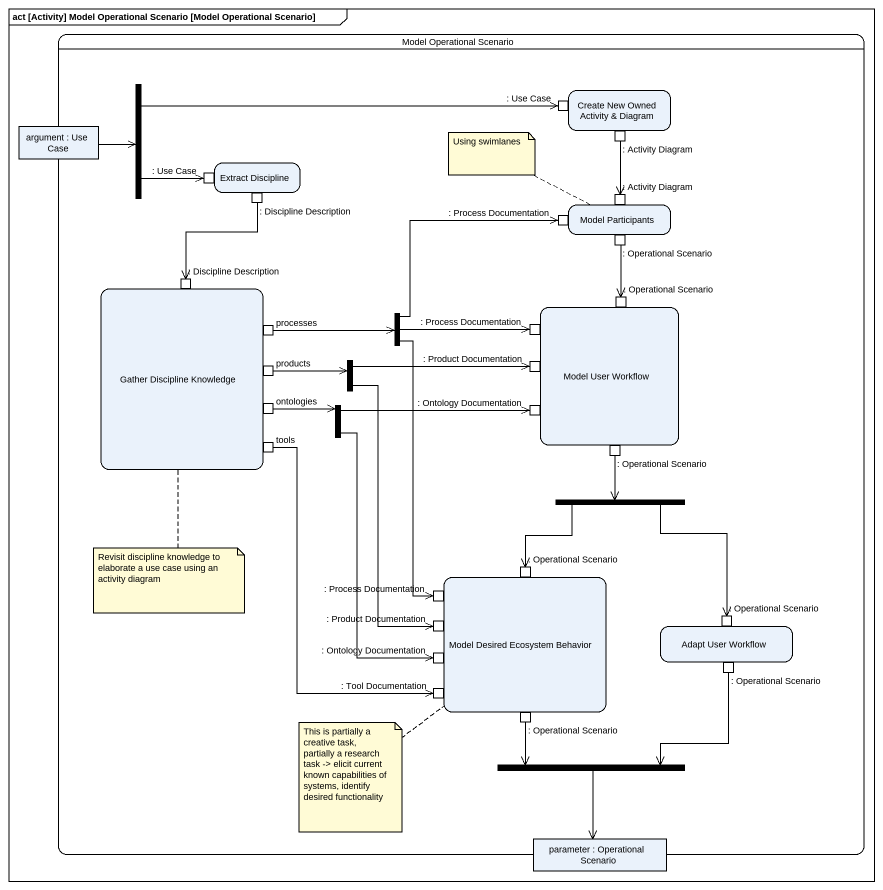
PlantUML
@startuml
mainframe act [Activity] Model Operational Scenario [Model Operational Scenario]
hide empty description
state "Model Operational Scenario" as Model_Operational_Scenario {
  state fork1 <<fork>>
  state "argument : Use Case" as argument <<object>>
  state "Create New Owned Activity & Diagram" as Create_New_Owned_Activity {
    state ": Use Case" as Use_Case <<inputPin>>
    state ": Activity Diagram" as Activity_Diagram <<outputPin>>
  }
  state "Extract Discipline" as Extract_Discipline {
    state ": Use Case" as Use_Case_2 <<inputPin>>
    state ": Discipline Description" as Discipline_Description <<outputPin>>
  }
  state "Model Participants" as Model_Participants {
    state ": Activity Diagram" as Activity_Diagram_2 <<inputPin>>
    state ": Process Documentation" as Process_Documentation <<inputPin>>
    state ": Operational Scenario" as Operational_Scenario <<outputPin>>
  }
  state "Gather Discipline Knowledge" as Gather_Discipline_Knowledge {
    state ": Discipline Description" as Discipline_Description_2 <<inputPin>>
    state processes <<outputPin>>
    state products <<outputPin>>
    state ontologies <<outputPin>>
    state tools <<outputPin>>
  }
  state fork2 <<fork>>
  state "Model User Workflow" as Model_User_Workflow {
    state ": Operational Scenario" as Operational_Scenario_2 <<inputPin>>
    state ": Process Documentation" as Process_Documentation_2 <<inputPin>>
    state ": Product Documentation" as Product_Documentation <<inputPin>>
    state ": Ontology Documentation" as Ontology_Documentation <<inputPin>>
    state ": Operational Scenario" as Operational_Scenario_3 <<outputPin>>
  }
  state fork3 <<fork>>
  state fork4 <<fork>>
  state fork5 <<fork>>
  state "Model Desired Ecosystem Behavior" as Model_Desired_Ecosystem {
    state ": Process Documentation" as Process_Documentation_3 <<inputPin>>
    state ": Operational Scenario" as Operational_Scenario_4 <<inputPin>>
    state ": Product Documentation" as Product_Documentation_2 <<inputPin>>
    state ": Ontology Documentation" as Ontology_Documentation_2 <<inputPin>>
    state ": Tool Documentation" as Tool_Documentation <<inputPin>>
    state ": Operational Scenario" as Operational_Scenario_7 <<outputPin>>
  }
  state "Adapt User Workflow" as Adapt_User_Workflow {
    state ": Operational Scenario" as Operational_Scenario_5 <<inputPin>>
    state ": Operational Scenario" as Operational_Scenario_6 <<outputPin>>
  }
  state fork6 <<join>>
  state "parameter : Operational Scenario" as parameter <<object>>
}
fork1 -right-> Use_Case
fork1 -right-> Use_Case_2
argument -right-> fork1
Activity_Diagram --> Activity_Diagram_2
Discipline_Description --> Discipline_Description_2
Operational_Scenario --> Operational_Scenario_2
fork2 -up-> Process_Documentation
fork2 -right-> Process_Documentation_2
fork2 --> Process_Documentation_3
processes -right-> fork2
products -right-> fork3
fork3 -right-> Product_Documentation
fork3 --> Product_Documentation_2
ontologies -right-> fork4
fork4 -right-> Ontology_Documentation
fork4 --> Ontology_Documentation_2
tools --> Tool_Documentation
Operational_Scenario_3 --> fork5
fork5 --> Operational_Scenario_4
fork5 --> Operational_Scenario_5
Operational_Scenario_6 --> fork6
Operational_Scenario_7 --> fork6
fork6 --> parameter
note left of Model_Participants : Using swimlanes
note bottom of Gather_Discipline_Knowledge : Revisit discipline knowledge to elaborate a use case using an activity diagram
note bottom of Model_Desired_Ecosystem : This is partially a creative task, partially a research task -> elicit current known capabilities of systems, identify desired functionality
@enduml
